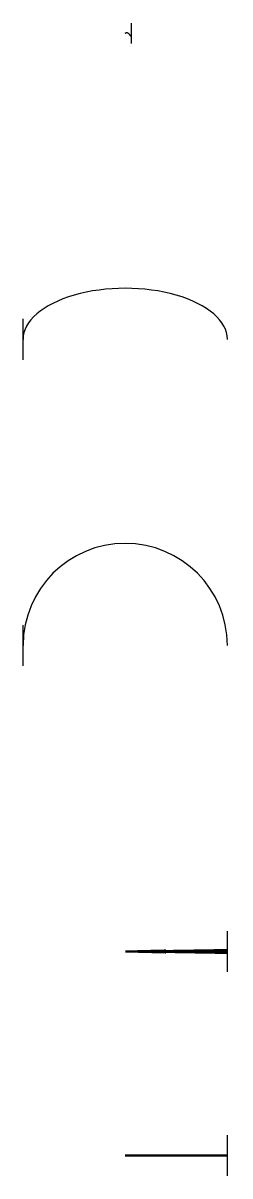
# Model space of a CAD drawing. Header units: millimetres. Extents: x -100 to 102, y -20 to 1110.
import ezdxf

# ---------------------------------------------------------------- set-up
doc = ezdxf.new("R2010")
doc.units = ezdxf.units.MM

msp = doc.modelspace()

# ---------------------------------------------------------------- linework, layer by layer
for p, q in [((6, 1090), (6, 1110)), ((-100, 780), (-100, 820)), ((-100, 480), (-100, 520)), ((100, 180), (100, 220)), ((100, -20), (100, 20))]:
    msp.add_line(p, q)
at = {"color": 1, "lineweight": 50}
msp.add_line((0, 0), (100, 0), dxfattribs=at)
msp.add_lwpolyline([(0, 200, 2, 4, 0), (40, 200, 3, 5, 0), (100, 200, 0, 0, 0)], format="xyseb")
msp.add_arc((0, 500), 100, 0, 180)
msp.add_ellipse((0, 800), major_axis=(100, 0), ratio=0.5, start_param=0, end_param=3.141593)
msp.add_rational_spline([(0, 1100), (1, 1101), (2, 1101), (3, 1100), (3.6, 1099.4), (4.6, 1098.2), (6, 1096.4)], [1, 1, 2, 2, 2, 2, 2], degree=3, knots=[0, 0, 0, 0, 1, 1, 1, 1.621335, 1.621335, 1.621335, 1.621335])

doc.saveas('drawing.dxf')
